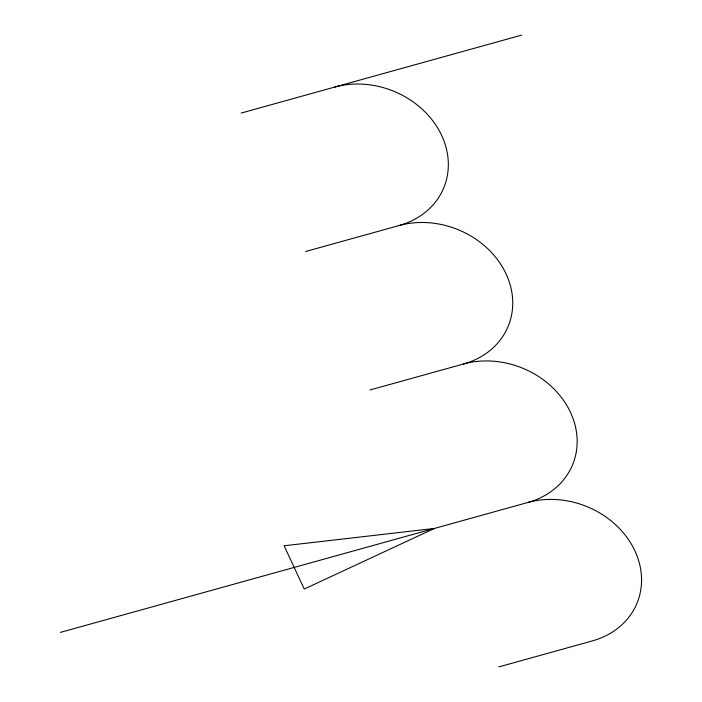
<?xml version="1.0" encoding="UTF-8"?>
<svg xmlns="http://www.w3.org/2000/svg" width="702" height="702" viewBox="0 0 702 702"><rect width="100%" height="100%" fill="white"/><g stroke="black" fill="none" stroke-linecap="round" stroke-linejoin="round"><path stroke-width="1.05" d="M241.198 113.057L521.7 35.1M305.607 251.518L399.105 225.535A83.082 70.384 21.9 0 1 506.107 273.973A83.082 70.384 21.9 0 1 463.513 363.996L370.015 389.979M60.433 632.379L527.922 502.457A83.082 70.384 21.9 0 1 634.933 550.894A83.082 70.384 21.9 0 1 592.339 640.917L498.832 666.9M334.696 87.074A83.082 70.384 21.9 0 1 441.698 135.512A83.082 70.384 21.9 0 1 399.105 225.535M463.513 363.996A83.082 70.384 21.9 0 1 570.524 412.434A83.082 70.384 21.9 0 1 527.922 502.457M434.424 528.439L304.247 589.048L284.117 545.779L434.424 528.439"/></g></svg>
